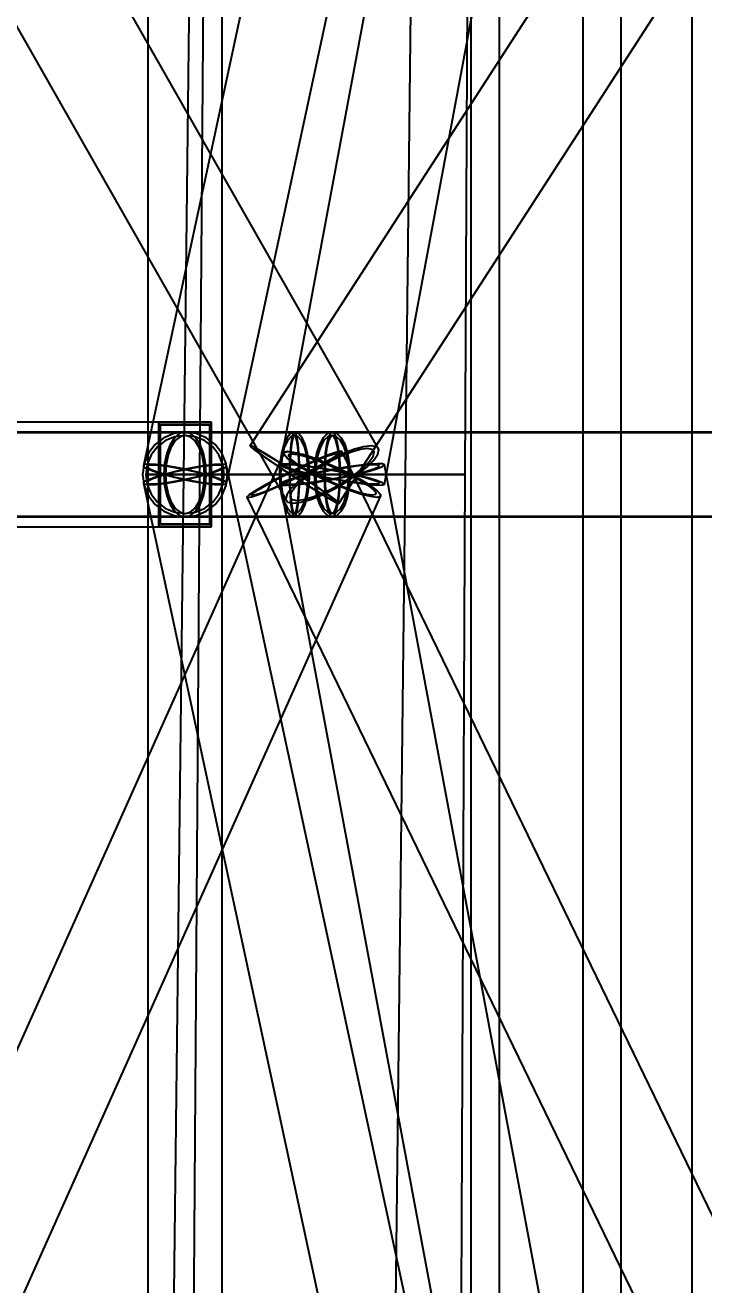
# Model space of a CAD drawing. Header units: millimetres. Extents: x -123812 to 252100, y -3000 to 639000.
# Drawn here: x -6135 to -2886, y 246119 to 252152 of the extents above; entities that cross this region are included whole.
import ezdxf

# ---------------------------------------------------------------- set-up
doc = ezdxf.new("R2010")
doc.units = ezdxf.units.MM
for name, color, linetype, lineweight in [('D-STR-CORE', 7, 'Continuous', 25), ('D-STR-DIM', 7, 'Continuous', 13), ('D-STR-STRC', 7, 'Continuous', 25)]:
    doc.layers.add(name, color=color, linetype=linetype, lineweight=lineweight)
doc.styles.add('OpenSansCondensed-Light', font='OpenSansCondensed-Light.ttf')
doc.styles.add('TOWER_UNICODE', font='Arial Unicode.ttf')
doc.dimstyles.new('EZDXF', dxfattribs={"dimtxt": 0.25, "dimasz": 0.175, "dimexe": 0.375, "dimexo": 0.125, "dimgap": 0.1, "dimtad": 1, "dimlfac": 100, "dimzin": 12, "dimdsep": 46, "dimtxsty": 'OpenSansCondensed-Light', "dimblk": 'ARCHTICK', "dimcen": 2.5, "dimazin": 3, "dimtfac": 0.5, "dimtmove": 2, "dimatfit": 3})

# ---------------------------------------------------------------- blocks, each defined once
blk = doc.blocks.new('_ARCHTICK')
at = {"color": 0, "linetype": 'BYBLOCK', "const_width": 0.15}
blk.add_lwpolyline([(-0.5, -0.5), (0.5, 0.5)], dxfattribs=at)

msp = doc.modelspace()

# ---------------------------------------------------------------- linework, layer by layer
at = {"layer": 'D-STR-CORE'}
for points in [[(-4000, 100000), (-4000, 375000), (-3284.1, 375000), (-3284.1, 100000)], [(-4000, 100000), (-4000, 375000), (-3284.1, 375000), (-3284.1, 100000)], [(-3863.7, 100000), (-3863.7, 375000), (-2944.5, 375000), (-2944.5, 100000)], [(-3863.7, 100000), (-3863.7, 375000), (-2944.5, 375000), (-2944.5, 100000)], [(-3464.1, 100000), (-3464.1, 375000), (-2404.2, 375000), (-2404.2, 100000)], [(-3464.1, 100000), (-3464.1, 375000), (-2404.2, 375000), (-2404.2, 100000)]]:
    msp.add_lwpolyline(points, close=True, dxfattribs=at)
at = {"layer": 'D-STR-STRC'}
for points in [[(-198.7, 275042), (-5568.1, 250042), (-5561.3, 250034.1), (-5541.5, 250023.9), (-5509.9, 250012), (-5468.7, 249999.4), (-5420.8, 249986.7), (-5369.4, 249975), (-5317.9, 249965), (-5270, 249957.3), (-5228.8, 249952.6), (-5197.2, 249951.1), (-5177.4, 249952.9), (-5170.6, 249958), (198.7, 274958)], [(-249.7, 275046.3), (-4914.7, 250046.3), (-4906.1, 250039.3), (-4881.2, 250029.7), (-4841.5, 250018), (-4789.8, 250005.1), (-4729.6, 249991.9), (-4664.9, 249979.2), (-4600.3, 249967.9), (-4540.1, 249958.8), (-4488.4, 249952.6), (-4448.7, 249949.5), (-4423.7, 249949.9), (-4415.2, 249953.7), (249.7, 274953.7)], [(-212.5, 257638.1), (-5058.1, 250138.1), (-5056, 250133.4), (-5039.6, 250119.6), (-5009.9, 250097.7), (-4969, 250069.1), (-4919.8, 250035.8), (-4865.4, 250000), (-4809.8, 249964.2), (-4756.5, 249930.9), (-4709.4, 249902.3), (-4671.5, 249880.4), (-4645.5, 249866.6), (-4633.1, 249861.9), (212.5, 257361.9)], [(-9153.4, 257380.6), (-4887.8, 249880.6), (-4877.6, 249866.9), (-4852.8, 249862.2), (-4815.2, 249866.9), (-4767.4, 249880.6), (-4712.6, 249902.5), (-4654.6, 249931.1), (-4597.2, 249964.3), (-4544.5, 250000), (-4500, 250035.7), (-4466.7, 250068.9), (-4446.9, 250097.5), (-4442, 250119.4), (-8707.6, 257619.4)], [(-9385.7, 249796.8), (-4845.6, 249796.8), (-4826.9, 249803.7), (-4809.4, 249824), (-4794.5, 249856.3), (-4783, 249898.4), (-4775.7, 249947.4), (-4773.3, 250000), (-4775.7, 250052.6), (-4783, 250101.6), (-4794.5, 250143.7), (-4809.4, 250176), (-4826.9, 250196.3), (-4845.6, 250203.2), (-9385.7, 250203.2)], [(-9024.3, 249796.8), (-4664.9, 249796.8), (-4642.6, 249803.7), (-4621.8, 249824), (-4603.9, 249856.3), (-4590.2, 249898.4), (-4581.6, 249947.4), (-4578.7, 250000), (-4581.6, 250052.6), (-4590.2, 250101.6), (-4603.9, 250143.7), (-4621.8, 250176), (-4642.6, 250196.3), (-4664.9, 250203.2), (-9024.3, 250203.2)], [(0, 250203.2), (-5369.4, 250203.2), (-5395.7, 250196.3), (-5420.2, 250176), (-5441.2, 250143.7), (-5457.3, 250101.6), (-5467.5, 250052.6), (-5471, 250000), (-5467.5, 249947.4), (-5457.3, 249898.4), (-5441.2, 249856.3), (-5420.2, 249824), (-5395.7, 249803.7), (-5369.4, 249796.8), (0, 249796.8)], [(0, 250203.2), (-5369.4, 250203.2), (-5395.7, 250196.3), (-5420.2, 250176), (-5441.2, 250143.7), (-5457.3, 250101.6), (-5467.5, 250052.6), (-5471, 250000), (-5467.5, 249947.4), (-5457.3, 249898.4), (-5441.2, 249856.3), (-5420.2, 249824), (-5395.7, 249803.7), (-5369.4, 249796.8), (0, 249796.8)], [(0, 250203.2), (-4845.6, 250203.2), (-4852, 250196.3), (-4857.9, 250176), (-4863, 250143.7), (-4866.9, 250101.6), (-4869.4, 250052.6), (-4870.2, 250000), (-4869.4, 249947.4), (-4866.9, 249898.4), (-4863, 249856.3), (-4857.9, 249824), (-4852, 249803.7), (-4845.6, 249796.8), (0, 249796.8)], [(0, 250203.2), (-4664.9, 250203.2), (-4674.9, 250196.3), (-4684.3, 250176), (-4692.3, 250143.7), (-4698.4, 250101.6), (-4702.3, 250052.6), (-4703.6, 250000), (-4702.3, 249947.4), (-4698.4, 249898.4), (-4692.3, 249856.3), (-4684.3, 249824), (-4674.9, 249803.7), (-4664.9, 249796.8), (0, 249796.8)], [(-8909.2, 239894), (-4434.8, 249894), (-4434.3, 249905), (-4449.6, 249922.4), (-4479.5, 249945.1), (-4522.1, 249971.6), (-4574.4, 250000), (-4632.9, 250028.4), (-4693.6, 250054.9), (-4752.3, 250077.6), (-4805.1, 250095), (-4848.3, 250106), (-4879, 250109.7), (-4895.1, 250106), (-9369.5, 240106)], [(228.2, 240108.3), (-4617.4, 250108.3), (-4621.2, 250112.1), (-4640.3, 250108.3), (-4673.4, 250097.1), (-4718.3, 250079.3), (-4771.8, 250056.1), (-4830.3, 250029), (-4889.9, 250000), (-4946.5, 249971), (-4996.2, 249943.9), (-5035.6, 249920.7), (-5062.1, 249902.9), (-5073.9, 249891.7), (-228.2, 239891.7)], [(198.7, 225042), (-5170.6, 250042), (-5177.4, 250047.1), (-5197.2, 250048.9), (-5228.8, 250047.4), (-5270, 250042.7), (-5317.9, 250035), (-5369.4, 250025), (-5420.8, 250013.3), (-5468.7, 250000.6), (-5509.9, 249988), (-5541.5, 249976.1), (-5561.3, 249965.9), (-5568.1, 249958), (-198.7, 224958)], [(249.7, 225046.2), (-4415.2, 250046.2), (-4423.7, 250050.7), (-4448.7, 250051.7), (-4488.4, 250049.2), (-4540.1, 250043.3), (-4600.3, 250034.5), (-4664.9, 250023.3), (-4729.6, 250010.6), (-4789.8, 249997.1), (-4841.5, 249983.8), (-4881.2, 249971.7), (-4906.2, 249961.4), (-4914.7, 249953.8), (-249.7, 224953.8)]]:
    msp.add_lwpolyline(points, dxfattribs=at)
for points in [[(-5547.2, 250000), (-5191.6, 250000), (-5191.6, 275000), (-5547.2, 275000)], [(-5547.2, 250000), (-5191.6, 250000), (-5191.6, 275000), (-5547.2, 275000)], [(-5376.8, 250000), (-4314.4, 250000), (-4228.7, 257500), (-5289.7, 257500)], [(-5300.8, 250000), (-4029.1, 250000), (-3991.9, 257500), (-5243.7, 257500)], [(-15057.4, 249750), (-5244.4, 249750), (-5244.4, 250250), (-15057.4, 250250)], [(-14334.6, 249750), (-5244.4, 249750), (-5244.4, 250250), (-14334.6, 250250)], [(-5494.4, 250250), (-5244.4, 250250), (-5244.4, 249750), (-5494.4, 249750)], [(-5244.4, 250250), (-5494.4, 250250), (-5494.4, 249750), (-5244.4, 249750)], [(-5488.4, 250238), (-5250.4, 250238), (-5250.4, 249762), (-5488.4, 249762)], [(-5250.4, 250238), (-5488.4, 250238), (-5488.4, 249762), (-5250.4, 249762)], [(-8539.8, 249800), (47.5, 249800), (47.5, 250200), (-8539.8, 250200)], [(-8261.4, 249800), (96.1, 249800), (96.1, 250200), (-8261.4, 250200)], [(-8228.5, 249800), (63.3, 249800), (63.3, 250200), (-8228.5, 250200)], [(-5572.6, 250000), (-5565.6, 249947.4), (-5545.3, 249898.4), (-5513, 249856.3), (-5471, 249824), (-5421.9, 249803.7), (-5369.4, 249796.8), (-5316.8, 249803.7), (-5267.8, 249824), (-5225.7, 249856.3), (-5193.4, 249898.4), (-5173.1, 249947.4), (-5166.2, 250000), (-5173.1, 250052.6), (-5193.4, 250101.6), (-5225.7, 250143.7), (-5267.8, 250176), (-5316.8, 250196.3), (-5369.4, 250203.2), (-5421.9, 250196.3), (-5471, 250176), (-5513, 250143.7), (-5545.3, 250101.6), (-5565.6, 250052.6)], [(-5556.6, 250000), (-5550.2, 249951.5), (-5531.5, 249906.4), (-5501.7, 249867.6), (-5463, 249837.9), (-5417.8, 249819.2), (-5369.4, 249812.8), (-5320.9, 249819.2), (-5275.8, 249837.9), (-5237, 249867.6), (-5207.2, 249906.4), (-5188.5, 249951.5), (-5182.2, 250000), (-5188.5, 250048.5), (-5207.2, 250093.6), (-5237, 250132.4), (-5275.8, 250162.1), (-5320.9, 250180.8), (-5369.4, 250187.2), (-5417.8, 250180.8), (-5463, 250162.1), (-5501.7, 250132.4), (-5531.5, 250093.6), (-5550.2, 250048.5)], [(-5471, 250000), (-5467.5, 249947.4), (-5457.3, 249898.4), (-5441.2, 249856.3), (-5420.2, 249824), (-5395.7, 249803.7), (-5369.4, 249796.8), (-5343.1, 249803.7), (-5318.6, 249824), (-5297.5, 249856.3), (-5281.4, 249898.4), (-5271.2, 249947.4), (-5267.8, 250000), (-5271.2, 250052.6), (-5281.4, 250101.6), (-5297.5, 250143.7), (-5318.6, 250176), (-5343.1, 250196.3), (-5369.4, 250203.2), (-5395.7, 250196.3), (-5420.2, 250176), (-5441.2, 250143.7), (-5457.3, 250101.6), (-5467.5, 250052.6)], [(-5471, 250000), (-5467.5, 249947.4), (-5457.3, 249898.4), (-5441.2, 249856.3), (-5420.2, 249824), (-5395.7, 249803.7), (-5369.4, 249796.8), (-5343.1, 249803.7), (-5318.6, 249824), (-5297.5, 249856.3), (-5281.4, 249898.4), (-5271.2, 249947.4), (-5267.8, 250000), (-5271.2, 250052.6), (-5281.4, 250101.6), (-5297.5, 250143.7), (-5318.6, 250176), (-5343.1, 250196.3), (-5369.4, 250203.2), (-5395.7, 250196.3), (-5420.2, 250176), (-5441.2, 250143.7), (-5457.3, 250101.6), (-5467.5, 250052.6)], [(-5463, 250000), (-5459.8, 249951.5), (-5450.4, 249906.4), (-5435.5, 249867.6), (-5416.2, 249837.9), (-5393.6, 249819.2), (-5369.4, 249812.8), (-5345.1, 249819.2), (-5322.6, 249837.9), (-5303.2, 249867.6), (-5288.3, 249906.4), (-5278.9, 249951.5), (-5275.8, 250000), (-5278.9, 250048.5), (-5288.3, 250093.6), (-5303.2, 250132.4), (-5322.6, 250162.1), (-5345.1, 250180.8), (-5369.4, 250187.2), (-5393.6, 250180.8), (-5416.2, 250162.1), (-5435.5, 250132.4), (-5450.4, 250093.6), (-5459.8, 250048.5)], [(-5463, 250000), (-5459.8, 249951.5), (-5450.4, 249906.4), (-5435.5, 249867.6), (-5416.2, 249837.9), (-5393.6, 249819.2), (-5369.4, 249812.8), (-5345.1, 249819.2), (-5322.6, 249837.9), (-5303.2, 249867.6), (-5288.3, 249906.4), (-5278.9, 249951.5), (-5275.8, 250000), (-5278.9, 250048.5), (-5288.3, 250093.6), (-5303.2, 250132.4), (-5322.6, 250162.1), (-5345.1, 250180.8), (-5369.4, 250187.2), (-5393.6, 250180.8), (-5416.2, 250162.1), (-5435.5, 250132.4), (-5450.4, 250093.6), (-5459.8, 250048.5)], [(-4918, 250000), (-4915.6, 249947.4), (-4908.3, 249898.4), (-4896.8, 249856.3), (-4881.8, 249824), (-4864.4, 249803.7), (-4845.6, 249796.8), (-4826.9, 249803.7), (-4809.4, 249824), (-4794.5, 249856.3), (-4783, 249898.4), (-4775.7, 249947.4), (-4773.3, 250000), (-4775.7, 250052.6), (-4783, 250101.6), (-4794.5, 250143.7), (-4809.4, 250176), (-4826.9, 250196.3), (-4845.6, 250203.2), (-4864.4, 250196.3), (-4881.8, 250176), (-4896.8, 250143.7), (-4908.3, 250101.6), (-4915.6, 250052.6)], [(-4912.3, 250000), (-4910.1, 249951.5), (-4903.4, 249906.4), (-4892.8, 249867.6), (-4879, 249837.9), (-4862.9, 249819.2), (-4845.6, 249812.8), (-4828.4, 249819.2), (-4812.3, 249837.9), (-4798.5, 249867.6), (-4787.9, 249906.4), (-4781.2, 249951.5), (-4779, 250000), (-4781.2, 250048.5), (-4787.9, 250093.6), (-4798.5, 250132.4), (-4812.3, 250162.1), (-4828.4, 250180.8), (-4845.6, 250187.2), (-4862.9, 250180.8), (-4879, 250162.1), (-4892.8, 250132.4), (-4903.4, 250093.6), (-4910.1, 250048.5)], [(-4870.2, 250000), (-4869.4, 249947.4), (-4866.9, 249898.4), (-4863, 249856.3), (-4857.9, 249824), (-4852, 249803.7), (-4845.6, 249796.8), (-4839.3, 249803.7), (-4833.4, 249824), (-4828.3, 249856.3), (-4824.4, 249898.4), (-4821.9, 249947.4), (-4821.1, 250000), (-4821.9, 250052.6), (-4824.4, 250101.6), (-4828.3, 250143.7), (-4833.4, 250176), (-4839.3, 250196.3), (-4845.6, 250203.2), (-4852, 250196.3), (-4857.9, 250176), (-4863, 250143.7), (-4866.9, 250101.6), (-4869.4, 250052.6)], [(-4868.3, 250000), (-4867.5, 249951.5), (-4865.2, 249906.4), (-4861.7, 249867.6), (-4857, 249837.9), (-4851.5, 249819.2), (-4845.6, 249812.8), (-4839.8, 249819.2), (-4834.3, 249837.9), (-4829.6, 249867.6), (-4826, 249906.4), (-4823.8, 249951.5), (-4823, 250000), (-4823.8, 250048.5), (-4826, 250093.6), (-4829.6, 250132.4), (-4834.3, 250162.1), (-4839.8, 250180.8), (-4845.6, 250187.2), (-4851.5, 250180.8), (-4857, 250162.1), (-4861.7, 250132.4), (-4865.2, 250093.6), (-4867.5, 250048.5)], [(-4751.2, 250000), (-4748.3, 249947.4), (-4739.6, 249898.4), (-4725.9, 249856.3), (-4708.1, 249824), (-4687.3, 249803.7), (-4664.9, 249796.8), (-4642.6, 249803.7), (-4621.8, 249824), (-4603.9, 249856.3), (-4590.2, 249898.4), (-4581.6, 249947.4), (-4578.7, 250000), (-4581.6, 250052.6), (-4590.2, 250101.6), (-4603.9, 250143.7), (-4621.8, 250176), (-4642.6, 250196.3), (-4664.9, 250203.2), (-4687.3, 250196.3), (-4708.1, 250176), (-4725.9, 250143.7), (-4739.6, 250101.6), (-4748.3, 250052.6)], [(-4744.4, 250000), (-4741.7, 249951.5), (-4733.8, 249906.4), (-4721.1, 249867.6), (-4704.7, 249837.9), (-4685.5, 249819.2), (-4664.9, 249812.8), (-4644.4, 249819.2), (-4625.2, 249837.9), (-4608.7, 249867.6), (-4596.1, 249906.4), (-4588.2, 249951.5), (-4585.5, 250000), (-4588.2, 250048.5), (-4596.1, 250093.6), (-4608.7, 250132.4), (-4625.2, 250162.1), (-4644.4, 250180.8), (-4664.9, 250187.2), (-4685.5, 250180.8), (-4704.7, 250162.1), (-4721.1, 250132.4), (-4733.8, 250093.6), (-4741.7, 250048.5)], [(-4703.6, 250000), (-4702.3, 249947.4), (-4698.4, 249898.4), (-4692.3, 249856.3), (-4684.3, 249824), (-4674.9, 249803.7), (-4664.9, 249796.8), (-4654.9, 249803.7), (-4645.6, 249824), (-4637.6, 249856.3), (-4631.5, 249898.4), (-4627.6, 249947.4), (-4626.3, 250000), (-4627.6, 250052.6), (-4631.5, 250101.6), (-4637.6, 250143.7), (-4645.6, 250176), (-4654.9, 250196.3), (-4664.9, 250203.2), (-4674.9, 250196.3), (-4684.3, 250176), (-4692.3, 250143.7), (-4698.4, 250101.6), (-4702.3, 250052.6)], [(-4700.5, 250000), (-4699.3, 249951.5), (-4695.8, 249906.4), (-4690.1, 249867.6), (-4682.7, 249837.9), (-4674.1, 249819.2), (-4664.9, 249812.8), (-4655.7, 249819.2), (-4647.1, 249837.9), (-4639.8, 249867.6), (-4634.1, 249906.4), (-4630.6, 249951.5), (-4629.3, 250000), (-4630.6, 250048.5), (-4634.1, 250093.6), (-4639.8, 250132.4), (-4647.1, 250162.1), (-4655.7, 250180.8), (-4664.9, 250187.2), (-4674.1, 250180.8), (-4682.7, 250162.1), (-4690.1, 250132.4), (-4695.8, 250093.6), (-4699.3, 250048.5)], [(-4801.4, 250000), (-4861, 249971), (-4919.5, 249943.9), (-4973, 249920.7), (-5017.9, 249902.9), (-5051, 249891.7), (-5070.1, 249887.9), (-5073.9, 249891.7), (-5062.1, 249902.9), (-5035.6, 249920.7), (-4996.2, 249943.9), (-4946.5, 249971), (-4889.9, 250000), (-4830.3, 250029), (-4771.8, 250056.1), (-4718.3, 250079.3), (-4673.4, 250097.1), (-4640.3, 250108.3), (-4621.2, 250112.1), (-4617.4, 250108.3), (-4629.2, 250097.1), (-4655.7, 250079.3), (-4695.1, 250056.1), (-4744.8, 250029)], [(-4865.4, 250000), (-4809.8, 249964.2), (-4756.5, 249930.9), (-4709.4, 249902.3), (-4671.5, 249880.4), (-4645.5, 249866.6), (-4633.1, 249861.9), (-4635.3, 249866.6), (-4651.7, 249880.4), (-4681.4, 249902.3), (-4722.3, 249930.9), (-4771.5, 249964.2), (-4825.9, 250000), (-4881.5, 250035.8), (-4934.8, 250069.1), (-4981.9, 250097.7), (-5019.8, 250119.6), (-5045.8, 250133.4), (-5058.1, 250138.1), (-5056, 250133.4), (-5039.6, 250119.6), (-5009.9, 250097.7), (-4969, 250069.1), (-4919.8, 250035.8)], [(-4805.7, 250000), (-4859.5, 249973.8), (-4912.2, 249949.4), (-4960.5, 249928.5), (-5000.9, 249912.4), (-5030.7, 249902.3), (-5048, 249898.9), (-5051.4, 249902.3), (-5040.8, 249912.4), (-5016.9, 249928.5), (-4981.4, 249949.4), (-4936.6, 249973.8), (-4885.5, 250000), (-4831.8, 250026.2), (-4779, 250050.6), (-4730.8, 250071.5), (-4690.4, 250087.6), (-4660.5, 250097.7), (-4643.3, 250101.1), (-4639.9, 250097.7), (-4650.5, 250087.6), (-4674.4, 250071.5), (-4709.9, 250050.6), (-4754.7, 250026.2)], [(-4863.5, 250000), (-4813.3, 249967.8), (-4765.3, 249937.7), (-4722.8, 249911.9), (-4688.6, 249892.1), (-4665.2, 249879.7), (-4654.1, 249875.5), (-4656, 249879.7), (-4670.8, 249892.1), (-4697.6, 249911.9), (-4734.4, 249937.7), (-4778.8, 249967.8), (-4827.8, 250000), (-4878, 250032.2), (-4926, 250062.3), (-4968.5, 250088.1), (-5002.6, 250107.9), (-5026.1, 250120.3), (-5037.2, 250124.5), (-5035.3, 250120.3), (-5020.5, 250107.9), (-4993.7, 250088.1), (-4956.9, 250062.3), (-4912.5, 250032.2)], [(-4574.4, 250000), (-4522.1, 249971.6), (-4479.5, 249945.1), (-4449.6, 249922.4), (-4434.3, 249905), (-4434.8, 249894), (-4450.9, 249890.3), (-4481.6, 249894), (-4524.8, 249905), (-4577.6, 249922.4), (-4636.3, 249945.1), (-4697, 249971.6), (-4755.4, 250000), (-4807.8, 250028.4), (-4850.3, 250054.9), (-4880.3, 250077.6), (-4895.6, 250095), (-4895.1, 250106), (-4879, 250109.7), (-4848.3, 250106), (-4805.1, 250095), (-4752.3, 250077.6), (-4693.6, 250054.9), (-4632.9, 250028.4)], [(-4785.4, 250000), (-4829.9, 249964.3), (-4863.2, 249931.1), (-4882.9, 249902.5), (-4887.8, 249880.6), (-4877.6, 249866.9), (-4852.8, 249862.2), (-4815.2, 249866.9), (-4767.4, 249880.6), (-4712.6, 249902.5), (-4654.6, 249931.1), (-4597.2, 249964.3), (-4544.5, 250000), (-4500, 250035.7), (-4466.7, 250068.9), (-4446.9, 250097.5), (-4442, 250119.4), (-4452.3, 250133.1), (-4477.1, 250137.8), (-4514.7, 250133.1), (-4562.5, 250119.4), (-4617.3, 250097.5), (-4675.3, 250068.9), (-4732.6, 250035.7)], [(-4583.3, 250000), (-4536.2, 249974.4), (-4497.8, 249950.5), (-4470.8, 249930.1), (-4457, 249914.3), (-4457.4, 249904.5), (-4472, 249901.1), (-4499.6, 249904.5), (-4538.6, 249914.3), (-4586.2, 249930.1), (-4639.1, 249950.5), (-4693.8, 249974.4), (-4746.5, 250000), (-4793.7, 250025.6), (-4832.1, 250049.5), (-4859.1, 250069.9), (-4872.9, 250085.7), (-4872.5, 250095.5), (-4857.9, 250098.9), (-4830.2, 250095.5), (-4791.3, 250085.7), (-4743.7, 250069.9), (-4690.8, 250049.5), (-4636.1, 250025.6)], [(-4773.5, 250000), (-4813.6, 249967.8), (-4843.6, 249937.9), (-4861.5, 249912.1), (-4865.9, 249892.4), (-4856.6, 249880), (-4834.3, 249875.7), (-4800.4, 249880), (-4757.3, 249892.4), (-4707.9, 249912.1), (-4655.6, 249937.9), (-4603.9, 249967.8), (-4556.4, 250000), (-4516.2, 250032.2), (-4486.2, 250062.1), (-4468.4, 250087.9), (-4464, 250107.6), (-4473.2, 250120), (-4495.6, 250124.3), (-4529.4, 250120), (-4572.5, 250107.6), (-4621.9, 250087.9), (-4674.3, 250062.1), (-4726, 250032.2)], [(-5369.4, 250025), (-5420.8, 250013.3), (-5468.7, 250000.6), (-5509.9, 249988), (-5541.5, 249976.1), (-5561.3, 249965.9), (-5568.1, 249958), (-5561.3, 249952.9), (-5541.5, 249951.1), (-5509.9, 249952.6), (-5468.7, 249957.3), (-5420.8, 249965), (-5369.4, 249975), (-5317.9, 249986.7), (-5270, 249999.4), (-5228.8, 250012), (-5197.2, 250023.9), (-5177.4, 250034.1), (-5170.6, 250042), (-5177.4, 250047.1), (-5197.2, 250048.9), (-5228.8, 250047.4), (-5270, 250042.7), (-5317.9, 250035)], [(-5369.4, 250025), (-5420.8, 250035), (-5468.7, 250042.7), (-5509.9, 250047.4), (-5541.5, 250048.9), (-5561.3, 250047.1), (-5568.1, 250042), (-5561.3, 250034.1), (-5541.5, 250023.9), (-5509.9, 250012), (-5468.7, 249999.4), (-5420.8, 249986.7), (-5369.4, 249975), (-5317.9, 249965), (-5270, 249957.3), (-5228.8, 249952.6), (-5197.2, 249951.1), (-5177.4, 249952.9), (-5170.6, 249958), (-5177.4, 249965.9), (-5197.2, 249976.1), (-5228.8, 249988), (-5270, 250000.6), (-5317.9, 250013.3)], [(-5369.4, 250023), (-5416.7, 250012.2), (-5460.9, 250000.6), (-5498.8, 249988.9), (-5527.9, 249978), (-5546.2, 249968.6), (-5552.4, 249961.3), (-5546.2, 249956.6), (-5527.9, 249954.9), (-5498.8, 249956.3), (-5460.9, 249960.7), (-5416.7, 249967.7), (-5369.4, 249977), (-5322, 249987.8), (-5277.8, 249999.4), (-5239.9, 250011.1), (-5210.8, 250022), (-5192.5, 250031.4), (-5186.3, 250038.7), (-5192.5, 250043.4), (-5210.8, 250045.1), (-5239.9, 250043.7), (-5277.8, 250039.3), (-5322, 250032.3)], [(-5369.4, 250023), (-5416.7, 250032.3), (-5460.9, 250039.3), (-5498.8, 250043.7), (-5527.9, 250045.1), (-5546.2, 250043.4), (-5552.4, 250038.7), (-5546.2, 250031.4), (-5527.9, 250022), (-5498.8, 250011.1), (-5460.9, 249999.4), (-5416.7, 249987.8), (-5369.4, 249977), (-5322, 249967.7), (-5277.8, 249960.7), (-5239.9, 249956.3), (-5210.8, 249954.9), (-5192.5, 249956.6), (-5186.3, 249961.3), (-5192.5, 249968.6), (-5210.8, 249978), (-5239.9, 249988.9), (-5277.8, 250000.6), (-5322, 250012.2)], [(-4664.9, 250023.3), (-4729.6, 250010.6), (-4789.8, 249997.1), (-4841.5, 249983.8), (-4881.2, 249971.7), (-4906.2, 249961.4), (-4914.7, 249953.8), (-4906.2, 249949.3), (-4881.2, 249948.3), (-4841.5, 249950.8), (-4789.8, 249956.7), (-4729.6, 249965.5), (-4664.9, 249976.7), (-4600.3, 249989.4), (-4540.1, 250002.9), (-4488.4, 250016.2), (-4448.7, 250028.3), (-4423.7, 250038.6), (-4415.2, 250046.2), (-4423.7, 250050.7), (-4448.7, 250051.7), (-4488.4, 250049.2), (-4540.1, 250043.3), (-4600.3, 250034.5)], [(-4664.9, 250020.8), (-4729.6, 250032.1), (-4789.8, 250041.2), (-4841.5, 250047.4), (-4881.2, 250050.5), (-4906.1, 250050.1), (-4914.7, 250046.3), (-4906.1, 250039.3), (-4881.2, 250029.7), (-4841.5, 250018), (-4789.8, 250005.1), (-4729.6, 249991.9), (-4664.9, 249979.2), (-4600.3, 249967.9), (-4540.1, 249958.8), (-4488.4, 249952.6), (-4448.7, 249949.5), (-4423.7, 249949.9), (-4415.2, 249953.7), (-4423.7, 249960.7), (-4448.7, 249970.3), (-4488.4, 249982), (-4540.1, 249994.9), (-4600.3, 250008.1)], [(-4664.9, 250021), (-4723.2, 250009.5), (-4777.5, 249997.4), (-4824.1, 249985.4), (-4859.9, 249974.4), (-4882.4, 249965.2), (-4890.1, 249958.3), (-4882.4, 249954.3), (-4859.9, 249953.4), (-4824.1, 249955.7), (-4777.5, 249960.9), (-4723.2, 249968.9), (-4664.9, 249979), (-4606.7, 249990.5), (-4552.4, 250002.6), (-4505.7, 250014.6), (-4470, 250025.6), (-4447.5, 250034.8), (-4439.8, 250041.7), (-4447.5, 250045.7), (-4470, 250046.6), (-4505.7, 250044.3), (-4552.4, 250039.1), (-4606.7, 250031.1)], [(-4664.9, 250018.8), (-4723.2, 250028.9), (-4777.5, 250037.1), (-4824.1, 250042.8), (-4859.9, 250045.5), (-4882.4, 250045.2), (-4890.1, 250041.7), (-4882.4, 250035.5), (-4859.9, 250026.8), (-4824.1, 250016.2), (-4777.5, 250004.6), (-4723.2, 249992.7), (-4664.9, 249981.2), (-4606.7, 249971.1), (-4552.4, 249962.9), (-4505.7, 249957.2), (-4470, 249954.5), (-4447.5, 249954.8), (-4439.8, 249958.3), (-4447.5, 249964.5), (-4470, 249973.2), (-4505.7, 249983.8), (-4552.4, 249995.4), (-4606.7, 250007.3)], [(-5547.2, 225000), (-5191.6, 225000), (-5191.6, 250000), (-5547.2, 250000)], [(-5191.6, 250000), (-5197.6, 250000), (-5215.4, 250000), (-5243.6, 250000), (-5280.5, 250000), (-5323.3, 250000), (-5369.4, 250000), (-5415.4, 250000), (-5458.3, 250000), (-5495.1, 250000), (-5523.3, 250000), (-5541.1, 250000), (-5547.2, 250000), (-5541.1, 250000), (-5523.3, 250000), (-5495.1, 250000), (-5458.3, 250000), (-5415.4, 250000), (-5369.4, 250000), (-5323.3, 250000), (-5280.5, 250000), (-5243.6, 250000), (-5215.4, 250000), (-5197.6, 250000)], [(-5547.2, 225000), (-5191.6, 225000), (-5191.6, 250000), (-5547.2, 250000)], [(-5191.6, 250000), (-5197.6, 250000), (-5215.4, 250000), (-5243.6, 250000), (-5280.5, 250000), (-5323.3, 250000), (-5369.4, 250000), (-5415.4, 250000), (-5458.3, 250000), (-5495.1, 250000), (-5523.3, 250000), (-5541.1, 250000), (-5547.2, 250000), (-5541.1, 250000), (-5523.3, 250000), (-5495.1, 250000), (-5458.3, 250000), (-5415.4, 250000), (-5369.4, 250000), (-5323.3, 250000), (-5280.5, 250000), (-5243.6, 250000), (-5215.4, 250000), (-5197.6, 250000)], [(-5495.1, 240000), (-4430.8, 240000), (-4314.4, 250000), (-5376.8, 250000)], [(-4314.4, 250000), (-4332.5, 250000), (-4385.6, 250000), (-4470, 250000), (-4580, 250000), (-4708.2, 250000), (-4845.6, 250000), (-4983.1, 250000), (-5111.2, 250000), (-5221.3, 250000), (-5305.7, 250000), (-5358.7, 250000), (-5376.8, 250000), (-5358.7, 250000), (-5305.7, 250000), (-5221.3, 250000), (-5111.2, 250000), (-4983.1, 250000), (-4845.6, 250000), (-4708.2, 250000), (-4580, 250000), (-4470, 250000), (-4385.6, 250000), (-4332.5, 250000)], [(-5371.4, 240000), (-4073.3, 240000), (-4029.1, 250000), (-5300.8, 250000)], [(-4029.1, 250000), (-4050.8, 250000), (-4114.3, 250000), (-4215.3, 250000), (-4347, 250000), (-4500.4, 250000), (-4664.9, 250000), (-4829.5, 250000), (-4982.9, 250000), (-5114.5, 250000), (-5215.6, 250000), (-5279.1, 250000), (-5300.8, 250000), (-5279.1, 250000), (-5215.6, 250000), (-5114.5, 250000), (-4982.9, 250000), (-4829.5, 250000), (-4664.9, 250000), (-4500.4, 250000), (-4347, 250000), (-4215.3, 250000), (-4114.3, 250000), (-4050.8, 250000)]]:
    msp.add_lwpolyline(points, close=True, dxfattribs=at)

# ---------------------------------------------------------------- dimensions: what is measured, and where the dimension line sits
at = {"layer": 'D-STR-DIM'}
msp.add_linear_dim(base=(-112000, 0), p1=(0, 0), p2=(0, 634000), angle=90, dimstyle='EZDXF', override={"dimtxt": 8400, "dimasz": 3750, "dimexe": 2100, "dimexo": 1800, "dimgap": 2100, "dimtad": 1, "dimdec": 0, "dimlfac": 1, "dimlunit": 2, "dimtxsty": 'TOWER_UNICODE', "dimclrd": 7, "dimclre": 7, "dimclrt": 7}, dxfattribs=at).render()

doc.saveas('drawing.dxf')
